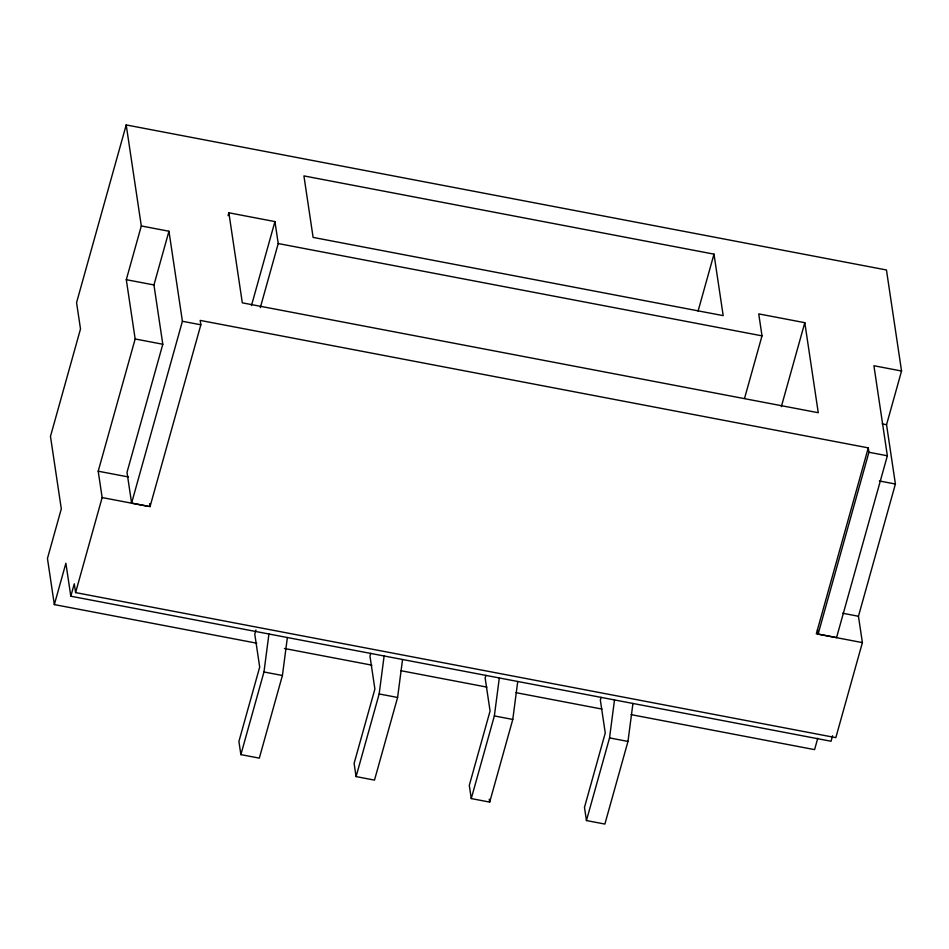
<?xml version="1.0" encoding="UTF-8"?>
<svg xmlns="http://www.w3.org/2000/svg" width="949" height="949" viewBox="0 0 949 949"><rect width="100%" height="100%" fill="white"/><g stroke="black" fill="none" stroke-linecap="round" stroke-linejoin="round"><path stroke-width="1.42" d="M287.369 637.526L282.411 675.498L259.314 758.132L240.88 754.621L263.976 671.975L268.935 634.003M402.554 659.496L397.595 697.468L374.499 780.114L356.077 776.59L379.161 693.956L384.12 655.984M517.739 681.477L512.78 719.449L489.696 802.095L471.262 798.572L494.358 715.926L499.316 677.966M632.936 703.458L627.977 741.43L604.881 824.064L586.446 820.553L609.543 737.907L614.501 699.935M832.593 735.748L831.051 741.252L70.807 596.209L74.283 583.813L75.588 592.591L835.832 737.646L862.392 642.603L858.454 616.257L895.405 484.026L886.544 424.725L901.55 371.012L886.449 269.979L126.205 124.936L76.561 302.612L80.499 328.971L50.475 436.398L61.305 508.878L47.45 558.463L54.342 604.584L256.788 643.208M75.588 592.591L102.148 497.561L98.21 471.202L135.161 338.971L126.3 279.682L141.306 225.957L126.205 124.936M54.342 604.584L65.884 563.267L70.807 596.209M901.55 371.012L873.91 365.733L887.362 455.781L836.555 637.598L818.121 634.074L868.928 452.27L868.276 447.869L200.18 320.406L200.844 324.795L150.037 506.612L131.603 503.089L127.012 472.341L162.801 344.25L153.94 284.949L168.958 231.236L141.306 225.957M131.603 503.089L182.41 321.284L168.958 231.236M228.068 215.637L228.863 212.79L274.937 221.592L278.223 243.549L260.323 307.583M251.473 305.542L274.937 221.592M255.933 629.994L254.771 634.122L259.694 667.064L238.911 741.442L240.88 754.621M370.739 653.339L369.968 656.103L374.891 689.045L354.107 763.423L356.077 776.59M485.924 675.32L485.153 678.072L490.075 711.015L469.292 785.392L471.262 798.572M698.073 311.118L713.992 254.142L303.917 175.909L313.111 237.404L723.185 315.637L713.992 254.142M601.108 697.301L600.337 700.054L605.26 732.996L584.477 807.374L586.446 820.553M744.514 398.461L762.011 335.851L758.726 313.894L804.799 322.684L818.263 412.72L242.315 302.838L228.863 212.79M781.347 406.635L804.799 322.684M868.276 447.869L816.318 633.813L862.392 642.603M817.765 738.239L814.586 749.627L631.073 714.621M278.223 243.549L762.011 335.851M126.3 279.682L153.94 284.949M882.179 423.895L886.544 424.725M182.41 321.284L200.844 324.795M868.928 452.27L887.362 455.781M135.161 338.971L162.801 344.25M879.391 480.965L895.405 484.026M98.21 471.202L128.447 476.967M842.617 613.232L858.454 616.257M102.148 497.561L148.222 506.351M284.451 648.487L371.842 665.154M400.964 670.718L486.896 687.112M516.019 692.663L601.951 709.069M263.976 671.975L282.411 675.498M379.161 693.956L397.595 697.468M494.358 715.926L512.78 719.449M609.543 737.907L627.977 741.43M817.469 629.685L818.121 634.074M489.257 799.165L489.696 802.095M149.598 503.682L150.037 506.612"/></g></svg>
